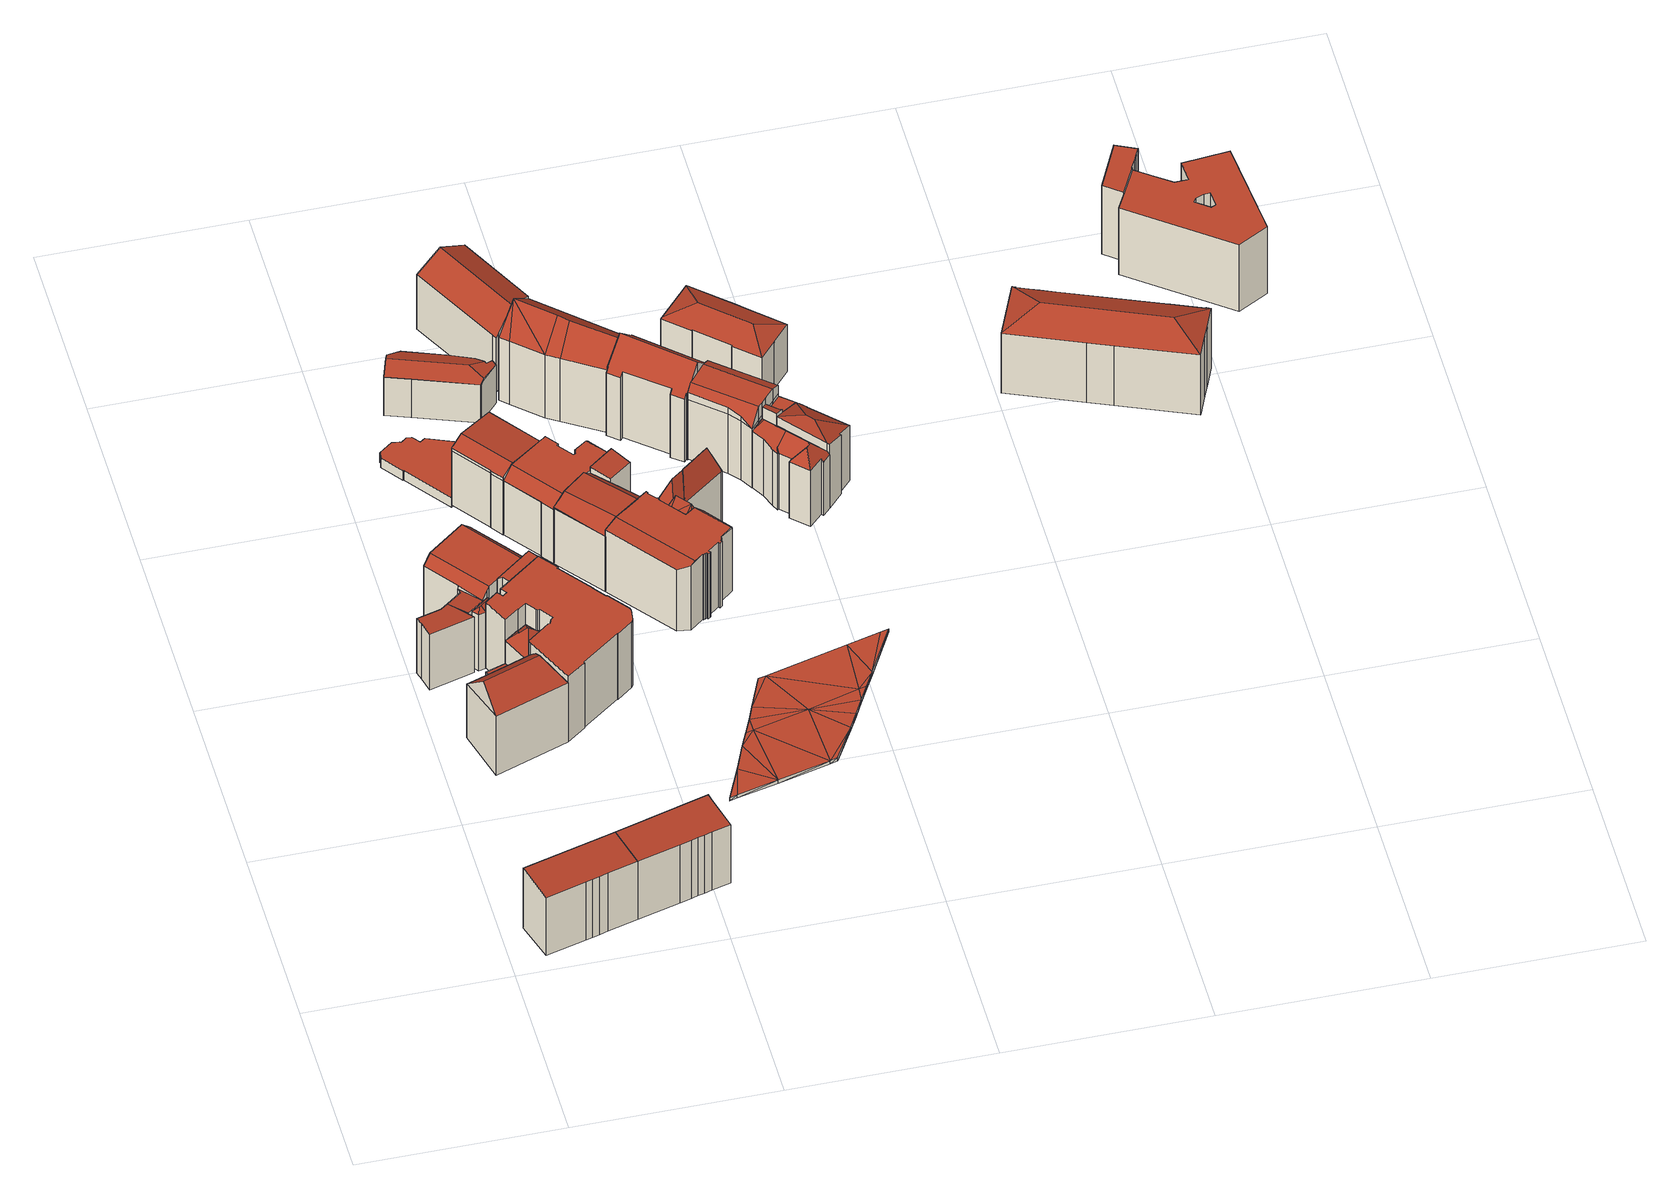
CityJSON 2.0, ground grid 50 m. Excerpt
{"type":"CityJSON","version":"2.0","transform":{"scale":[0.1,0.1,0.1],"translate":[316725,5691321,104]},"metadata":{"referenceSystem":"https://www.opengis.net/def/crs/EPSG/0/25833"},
"CityObjects":{
"building1":{"type":"Building","attributes":{"Dachtyp_tdc":"tdcPolyFlatRoof","Gemeindeschluessel":14713000,"Dachneigung":3.19,"QualitaetDacherkennung":64,"Geometrietyp2DReferenz":"3000","function":"31001_9998","roofType":"2100","measuredHeight":18.9},"geometry":[{"type":"MultiSurface","lod":"2","boundaries":[[[0,1,2,3]],[[1,4,5,2]],[[4,6,7,5]],[[6,8,9,7]],[[8,10,11,9]],[[10,12,13,11]],[[12,14,15,13]],[[14,0,3,15]],[[14,12,10,8,6,4,1,0]],[[3,2,5,7,9,11,13,15]]],"semantics":{"surfaces":[{"type":"WallSurface"},{"type":"RoofSurface"},{"type":"GroundSurface"}],"values":[0,0,0,0,0,0,0,0,1,2]}}]},
"building2":{"type":"Building","attributes":{"Dachtyp_tdc":"tdcFreeFormRoof","Gemeindeschluessel":14713000,"Dachneigung":43.91,"QualitaetDacherkennung":44,"Geometrietyp2DReferenz":"3000","function":"31001_9998","roofType":"5000","measuredHeight":24.34},"geometry":[{"type":"MultiSurface","lod":"2","boundaries":[[[16,17,18,19]],[[17,20,21,18]],[[20,22,23,21]],[[22,24,25,23]],[[24,26,27,25]],[[26,16,19,27]],[[24,28,29]],[[29,28,22,20,17,16,30]],[[26,24,29,30]],[[24,22,28]],[[16,26,30]],[[19,18,21,23,25,27]]],"semantics":{"surfaces":[{"type":"WallSurface"},{"type":"RoofSurface"},{"type":"GroundSurface"}],"values":[0,0,0,0,0,0,1,1,1,0,0,2]}}]},
"building3":{"type":"Building","attributes":{"Dachtyp_tdc":"tdcPolyFlatRoof","Gemeindeschluessel":14713000,"Dachneigung":0,"QualitaetDacherkennung":33,"Geometrietyp2DReferenz":"3000","function":"31001_9998","roofType":"1000","measuredHeight":6.81},"geometry":[{"type":"MultiSurface","lod":"2","boundaries":[[[31,32,33,34]],[[32,35,36,33]],[[35,37,38,36]],[[37,39,40,38]],[[39,31,34,40]],[[39,37,35,32,31]],[[34,33,36,38,40]]],"semantics":{"surfaces":[{"type":"WallSurface"},{"type":"RoofSurface"},{"type":"GroundSurface"}],"values":[0,0,0,0,0,1,2]}}]},
"building4":{"type":"Building","attributes":{"Dachtyp_tdc":"tdcPolyFlatRoof","Gemeindeschluessel":14713000,"Dachneigung":3.08,"QualitaetDacherkennung":61,"Geometrietyp2DReferenz":"3000","function":"31001_9998","roofType":"2100","measuredHeight":18.87},"geometry":[{"type":"MultiSurface","lod":"2","boundaries":[[[41,42,43,44]],[[42,45,46,43]],[[45,47,48,46]],[[47,12,13,48]],[[12,10,11,13]],[[10,49,50,11]],[[49,51,52,50]],[[51,53,54,52]],[[53,55,56,54]],[[55,41,44,56]],[[55,53,51,49,10,12,47,45,42,41]],[[44,43,46,48,13,11,50,52,54,56]]],"semantics":{"surfaces":[{"type":"WallSurface"},{"type":"RoofSurface"},{"type":"GroundSurface"}],"values":[0,0,0,0,0,0,0,0,0,0,1,2]}}]},
"building5":{"type":"Building","attributes":{"Gemeindeschluessel":14713000,"Geometrietyp2DReferenz":"3000","function":"31001_9998","roofType":"9999"},"children":["building5-1","building5-2","building5-3","building5-4","building5-5"]},
"building5-1":{"type":"BuildingPart","attributes":{"Dachtyp_tdc":"tdcPolyFlatRoof","Dachneigung":6.7,"QualitaetDacherkennung":48,"Geometrietyp2DReferenz":"3000","roofType":"2100","measuredHeight":17.85},"parents":["building5"],"geometry":[{"type":"MultiSurface","lod":"2","boundaries":[[[57,58,59,60,61,62]],[[63,58,64]],[[63,65,66,59,58]],[[67,68,61,60]],[[68,69,62,61]],[[69,68,67,70,65,63,71]],[[64,72,71,63]],[[58,57,72,64]],[[70,66,65]],[[67,60,59,66,70]],[[57,62,69,71,72]]],"semantics":{"surfaces":[{"type":"GroundSurface"},{"type":"WallSurface"},{"type":"RoofSurface"},{"type":"ClosureSurface"}],"values":[0,1,1,1,1,2,1,3,1,3,3]}}]},
"building5-2":{"type":"BuildingPart","attributes":{"Dachtyp_tdc":"tdcPolyFlatRoof","Dachneigung":3.13,"QualitaetDacherkennung":71,"Geometrietyp2DReferenz":"3000","roofType":"2100","measuredHeight":17.55},"parents":["building5"],"geometry":[{"type":"MultiSurface","lod":"2","boundaries":[[[73,74,75,76]],[[74,77,78,75]],[[77,79,80,78]],[[79,67,60,80]],[[66,81,82,59]],[[81,73,76,82]],[[81,66,70,67,79,77,74,73]],[[76,75,78,80,60,59,82]],[[59,60,67,70,66]]],"semantics":{"surfaces":[{"type":"WallSurface"},{"type":"RoofSurface"},{"type":"GroundSurface"},{"type":"ClosureSurface"}],"values":[0,0,0,0,0,0,1,2,3]}}]},
"building5-3":{"type":"BuildingPart","attributes":{"Dachtyp_tdc":"tdcPolyFlatRoof","Dachneigung":0,"QualitaetDacherkennung":50,"Geometrietyp2DReferenz":"3000","roofType":"1000","measuredHeight":20.78},"parents":["building5"],"geometry":[{"type":"MultiSurface","lod":"2","boundaries":[[[83,84,85,86,87]],[[84,88,89,85]],[[88,90,91,89]],[[90,92,93,91]],[[92,94,95,96,93]],[[94,92,90,88,84,83,97,98,99]],[[86,85,89,91,93,96,100]],[[99,95,94]],[[87,97,83]],[[86,100,98,97,87]],[[100,96,95,99,98]]],"semantics":{"surfaces":[{"type":"WallSurface"},{"type":"RoofSurface"},{"type":"GroundSurface"},{"type":"ClosureSurface"}],"values":[0,0,0,0,0,1,2,0,0,3,3]}}]},
"building5-4":{"type":"BuildingPart","attributes":{"Dachtyp_tdc":"tdcFreeFormRoof","Dachneigung":42.95,"QualitaetDacherkennung":29,"Geometrietyp2DReferenz":"3000","roofType":"5000","measuredHeight":18.8},"parents":["building5"],"geometry":[{"type":"MultiSurface","lod":"2","boundaries":[[[101,102,103,104]],[[102,105,106,103]],[[105,107,108,106]],[[107,64,58,108]],[[109,64,107]],[[110,109,107,105]],[[111,110,105,102]],[[111,102,101]],[[109,110,111,101,72,64]],[[104,103,106,108,58,57]],[[57,58,64,72]],[[104,57,72,101]]],"semantics":{"surfaces":[{"type":"WallSurface"},{"type":"RoofSurface"},{"type":"GroundSurface"},{"type":"ClosureSurface"}],"values":[0,0,0,0,1,1,1,1,1,2,3,3]}}]},
"building5-5":{"type":"BuildingPart","attributes":{"Dachtyp_tdc":"tdcCutGableRoof","Dachneigung":2.02,"QualitaetDacherkennung":71,"Geometrietyp2DReferenz":"3000","roofType":"9999","measuredHeight":20.89},"parents":["building5"],"geometry":[{"type":"MultiSurface","lod":"2","boundaries":[[[112,101,104]],[[113,114,115,62,69]],[[114,116,117,115]],[[116,118,119,117]],[[118,120,121,119]],[[120,87,86,121]],[[95,122,123,96]],[[122,112,104,123]],[[116,114,113,124,112,122]],[[125,97,87,120,118]],[[122,95,99,125,118,116]],[[104,57,62,115,117,119,121,86,100,96,123]],[[124,71,72,101,112]],[[104,101,72,57]],[[69,71,124,113]],[[69,62,57,72,71]],[[98,97,125]],[[100,86,87,97,98]],[[99,98,125]],[[100,98,99,95,96]]],"semantics":{"surfaces":[{"type":"WallSurface"},{"type":"RoofSurface"},{"type":"GroundSurface"},{"type":"ClosureSurface"}],"values":[0,0,0,0,0,0,0,0,1,1,1,2,0,3,0,3,0,3,0,3]}}]},
"building6":{"type":"Building","attributes":{"Dachtyp_tdc":"tdcFreeFormRoof","Gemeindeschluessel":14713000,"Dachneigung":47.78,"QualitaetDacherkennung":2,"Geometrietyp2DReferenz":"3000","function":"31001_9998","roofType":"5000","measuredHeight":18.26},"geometry":[{"type":"MultiSurface","lod":"2","boundaries":[[[126,127,128,129]],[[127,130,131,128]],[[130,132,133,131]],[[132,134,135,133]],[[134,136,137,135]],[[136,138,139,137]],[[138,140,141,139]],[[140,142,143,141]],[[142,144,145,143]],[[144,146,147,145]],[[146,148,149,147]],[[148,126,129,149]],[[150,148,146]],[[151,152,150,146,144]],[[151,144,142]],[[153,154,152,151,142,140]],[[153,140,138]],[[155,156,157,154,153,138,136]],[[155,136,134]],[[158,156,155,134,132]],[[159,158,132,130]],[[159,130,127]],[[157,156,158,159,127,126]],[[150,152,154,157,126,148]],[[129,128,131,133,135,137,139,141,143,145,147,149]]],"semantics":{"surfaces":[{"type":"WallSurface"},{"type":"RoofSurface"},{"type":"GroundSurface"}],"values":[0,0,0,0,0,0,0,0,0,0,0,0,1,1,1,1,1,1,1,1,1,1,1,1,2]}}]},
"building7":{"type":"Building","attributes":{"Dachtyp_tdc":"tdcPolyFlatRoof","Gemeindeschluessel":14713000,"Dachneigung":0,"QualitaetDacherkennung":36,"Geometrietyp2DReferenz":"3000","function":"31001_9998","roofType":"1000","measuredHeight":20.65},"geometry":[{"type":"MultiSurface","lod":"2","boundaries":[[[160,161,36,162]],[[161,163,164,36]],[[163,165,166,164]],[[165,167,168,166]],[[167,169,170,168]],[[169,171,172,170]],[[171,173,174,172]],[[173,175,176,174]],[[175,177,178,176]],[[177,179,180,178]],[[179,181,182,180]],[[181,183,184,182]],[[183,185,186,184]],[[185,187,188,186]],[[187,189,190,188]],[[189,191,192,190]],[[191,193,194,192]],[[193,195,196,194]],[[195,197,198,196]],[[197,199,200,198]],[[199,201,202,200]],[[201,203,204,202]],[[201,199,197,195,193,191,189,187,185,183,181,179,177,175,173,171,169,167,165,163,161,160,205,206,207,208,209,210,211,212,213,214,215,216,203]],[[204,217,40,38,218,219,220,221,222,223,224,225,226,162,36,164,166,168,170,172,174,176,178,180,182,184,186,188,190,192,194,196,198,200,202]],[[203,216,217,204]],[[216,215,40,217]],[[215,214,38,40]],[[214,213,218,38]],[[213,212,219,218]],[[212,211,220,219]],[[211,210,221,220]],[[210,209,222,221]],[[209,208,223,222]],[[208,207,224,223]],[[207,206,225,224]],[[206,205,226,225]],[[205,160,162,226]]],"semantics":{"surfaces":[{"type":"WallSurface"},{"type":"RoofSurface"},{"type":"GroundSurface"}],"values":[0,0,0,0,0,0,0,0,0,0,0,0,0,0,0,0,0,0,0,0,0,0,1,2,0,0,0,0,0,0,0,0,0,0,0,0,0]}}]},
"building8":{"type":"Building","attributes":{"Dachtyp_tdc":"tdcPolyFlatRoof","Gemeindeschluessel":14713000,"Dachneigung":0,"QualitaetDacherkennung":0,"Geometrietyp2DReferenz":"3000","BezugspunktDach":"2000","function":"31001_9998","measuredHeight":3},"geometry":[{"type":"MultiSurface","lod":"2","boundaries":[[[227,228,229,230,231,232,233,234,235,236,237,238,239,240,241,242,243,244]],[[240,239,245,246]],[[239,238,247,245]],[[237,236,248,249]],[[238,237,249,247]],[[236,235,250,248]],[[235,234,251,250]],[[234,233,252,251]],[[233,232,253,252]],[[232,231,254,253]],[[231,230,255,254]],[[230,229,256,255]],[[229,228,257,256]],[[228,227,258,257]],[[227,244,259,258]],[[244,243,260,259]],[[243,242,261,260]],[[242,241,262,261]],[[241,240,246,262]],[[259,260,261,262,246,245,247,249,248,250,251,252,253,254,255,256,257,258]]],"semantics":{"surfaces":[{"type":"RoofSurface"},{"type":"WallSurface"},{"type":"GroundSurface"}],"values":[0,1,1,1,1,1,1,1,1,1,1,1,1,1,1,1,1,1,1,2]}}]},
"building9":{"type":"Building","attributes":{"Dachtyp_tdc":"tdcFreeFormRoof","Gemeindeschluessel":14713000,"Dachneigung":4.61,"QualitaetDacherkennung":60,"Geometrietyp2DReferenz":"3000","function":"31001_9998","roofType":"5000","measuredHeight":20.04},"geometry":[{"type":"MultiSurface","lod":"2","boundaries":[[[263,264,265,266]],[[264,267,268,265]],[[267,269,270,268]],[[269,271,272,270]],[[271,273,274,272]],[[273,275,276,274]],[[275,277,278,276]],[[277,279,280,278]],[[279,281,282,280]],[[281,283,284,282]],[[283,285,286,284]],[[285,287,288,286]],[[287,263,266,288]],[[289,290,291,292,269,267,293,294]],[[295,296,297,298,299,300,301]],[[293,297,296,294]],[[283,295,301,285]],[[285,301,300,287]],[[287,300,299,263]],[[263,299,298,264]],[[264,298,297,293,267]],[[281,296,295,283]],[[279,294,296,281]],[[277,289,294,279]],[[271,292,291,273]],[[269,292,271]],[[273,291,290,275]],[[275,290,289,277]],[[266,265,268,270,272,274,276,278,280,282,284,286,288]]],"semantics":{"surfaces":[{"type":"WallSurface"},{"type":"RoofSurface"},{"type":"GroundSurface"}],"values":[0,0,0,0,0,0,0,0,0,0,0,0,0,1,1,1,0,0,0,0,0,0,0,0,0,0,0,0,2]}}]},
"building10":{"type":"Building","attributes":{"Dachtyp_tdc":"tdcFreeFormRoof","Gemeindeschluessel":14713000,"Dachneigung":18.29,"QualitaetDacherkennung":68,"Geometrietyp2DReferenz":"3000","function":"31001_9998","roofType":"5000","measuredHeight":13.59},"geometry":[{"type":"MultiSurface","lod":"2","boundaries":[[[302,303,304,305]],[[303,306,307,304]],[[306,308,309,307]],[[308,310,311,309]],[[310,312,313,311]],[[312,314,315,313]],[[314,316,317,315]],[[316,318,319,317]],[[318,320,321,319]],[[320,322,323,321]],[[322,324,325,323]],[[324,302,305,325]],[[326,327,328,329,330,320]],[[331,310,308,332,333,329,328,334]],[[333,335,336,337,338,330,329]],[[320,330,338,322]],[[322,338,337,324]],[[324,337,336,302]],[[302,336,335,303]],[[303,335,333,332,306]],[[312,331,334,314]],[[314,334,328,327,316]],[[306,332,308]],[[310,331,312]],[[318,326,320]],[[316,327,326,318]],[[305,304,307,309,311,313,315,317,319,321,323,325]]],"semantics":{"surfaces":[{"type":"WallSurface"},{"type":"RoofSurface"},{"type":"GroundSurface"}],"values":[0,0,0,0,0,0,0,0,0,0,0,0,1,1,1,0,0,0,0,0,0,0,0,0,0,0,2]}}]},
"building11":{"type":"Building","attributes":{"Dachtyp_tdc":"tdcFreeFormRoof","Gemeindeschluessel":14713000,"Dachneigung":2.33,"QualitaetDacherkennung":53,"Geometrietyp2DReferenz":"3000","function":"31001_9998","roofType":"5000","measuredHeight":19.96},"geometry":[{"type":"MultiSurface","lod":"2","boundaries":[[[339,340,341,342]],[[340,343,344,341]],[[343,345,346,344]],[[345,347,348,346]],[[347,349,350,348]],[[349,351,352,350]],[[351,353,354,352]],[[353,355,356,354]],[[357,358,359,360,361,355,353]],[[362,363,364,365,366]],[[367,368,369,370,371,372,373,374,375,359,358,365,364]],[[376,359,375,277]],[[277,375,374,377]],[[377,374,373,378]],[[378,373,372,379]],[[379,372,371,380]],[[380,371,370,381]],[[381,370,369,339]],[[339,369,368,340]],[[340,368,367,343]],[[343,367,364,363,345]],[[347,362,366,349]],[[349,366,365,358,357,351]],[[345,363,362,347]],[[355,361,382]],[[382,361,360,283]],[[283,360,359,376]],[[351,357,353]],[[356,383,284,384,278,385,386,387,388,389,342,341,344,346,348,350,352,354]],[[355,382,383,356]],[[382,283,284,383]],[[283,376,384,284]],[[376,277,278,384]],[[277,377,385,278]],[[377,378,386,385]],[[378,379,387,386]],[[379,380,388,387]],[[380,381,389,388]],[[381,339,342,389]]],"semantics":{"surfaces":[{"type":"WallSurface"},{"type":"RoofSurface"},{"type":"GroundSurface"}],"values":[0,0,0,0,0,0,0,0,1,1,1,0,0,0,0,0,0,0,0,0,0,0,0,0,0,0,0,0,2,0,0,0,0,0,0,0,0,0,0]}}]},
"building12":{"type":"Building","attributes":{"Gemeindeschluessel":14713000,"Geometrietyp2DReferenz":"3000","function":"31001_9998","roofType":"9999"},"children":["building12-1","building12-2"]},
"building12-1":{"type":"BuildingPart","attributes":{"Dachtyp_tdc":"tdcCutGableRoof","Dachneigung":3.73,"QualitaetDacherkennung":55,"Geometrietyp2DReferenz":"3000","roofType":"9999","measuredHeight":20.41},"parents":["building12"],"geometry":[{"type":"MultiSurface","lod":"2","boundaries":[[[390,391,392,393]],[[391,394,395,392]],[[394,396,397,395]],[[396,398,399,397]],[[398,400,401,399]],[[402,403,404,405,406]],[[394,407,408,409,410]],[[404,408,407,411,405]],[[394,410,396]],[[396,410,409,398]],[[398,409,408,404,403,400]],[[391,406,405,411,407,394]],[[390,402,406,391]],[[393,392,395,397,399,401]],[[393,401,400,390]],[[400,403,402,390]]],"semantics":{"surfaces":[{"type":"WallSurface"},{"type":"RoofSurface"},{"type":"GroundSurface"},{"type":"ClosureSurface"}],"values":[0,0,0,0,0,1,1,1,0,0,0,0,0,2,3,3]}}]},
"building12-2":{"type":"BuildingPart","attributes":{"Dachtyp_tdc":"tdcPolyFlatRoof","Dachneigung":10.73,"QualitaetDacherkennung":66,"Geometrietyp2DReferenz":"3000","roofType":"2100","measuredHeight":20.51},"parents":["building12"],"geometry":[{"type":"MultiSurface","lod":"2","boundaries":[[[412,413,414,401,400,403]],[[413,415,416,414]],[[415,417,402,390,393,416]],[[417,415,413,412]],[[401,414,416,393]],[[403,402,417,412]],[[400,401,393,390]],[[400,390,402,403]]],"semantics":{"surfaces":[{"type":"WallSurface"},{"type":"RoofSurface"},{"type":"GroundSurface"},{"type":"ClosureSurface"}],"values":[0,0,0,1,2,0,3,3]}}]},
"building13":{"type":"Building","attributes":{"Dachtyp_tdc":"tdcFreeFormRoof","Gemeindeschluessel":14713000,"Dachneigung":0.955,"QualitaetDacherkennung":42,"Geometrietyp2DReferenz":"3000","function":"31001_9998","roofType":"5000","measuredHeight":20.53},"geometry":[{"type":"MultiSurface","lod":"2","boundaries":[[[418,419,420,421]],[[419,422,423,420]],[[422,424,425,423]],[[424,426,395,425]],[[424,422,427,428,426]],[[429,430,431,432,433]],[[434,435,436,437,438,439,440,441,442,429,433,443,444,445,446,447,448,449,450,451,452,428,427,419,418,453,454,455,456,457,458]],[[452,426,428]],[[432,443,433]],[[442,430,429]],[[422,419,427]],[[395,392,459,460,461,462,463,464,465,466,467,468,469,470,471,472,473,474,475,476,477,478,479,480,481,482,483,484,485,421,420,423,425]],[[426,452,392,395]],[[452,451,459,392]],[[451,450,460,459]],[[450,449,461,460]],[[449,448,462,461]],[[448,447,463,462]],[[447,446,464,463]],[[446,445,465,464]],[[445,444,466,465]],[[444,443,467,466]],[[443,432,468,467]],[[432,431,469,468]],[[431,430,470,469]],[[430,442,471,470]],[[442,441,472,471]],[[441,440,473,472]],[[440,439,474,473]],[[439,438,475,474]],[[438,437,476,475]],[[437,436,477,476]],[[436,435,478,477]],[[435,434,479,478]],[[434,458,480,479]],[[458,457,481,480]],[[457,456,482,481]],[[456,455,483,482]],[[455,454,484,483]],[[454,453,485,484]],[[453,418,421,485]]],"semantics":{"surfaces":[{"type":"WallSurface"},{"type":"RoofSurface"},{"type":"GroundSurface"}],"values":[0,0,0,0,1,1,1,0,0,0,0,2,0,0,0,0,0,0,0,0,0,0,0,0,0,0,0,0,0,0,0,0,0,0,0,0,0,0,0,0,0]}}]},
"building14":{"type":"Building","attributes":{"Dachtyp_tdc":"tdcGableRoof","Gemeindeschluessel":14713000,"Dachneigung":30.05,"QualitaetDacherkennung":55,"Geometrietyp2DReferenz":"3000","function":"31001_9998","roofType":"3100","measuredHeight":21.24},"geometry":[{"type":"MultiSurface","lod":"2","boundaries":[[[486,487,488,489]],[[487,490,491,488]],[[490,492,493,491]],[[492,494,495,493]],[[494,496,497,495]],[[496,498,499,497]],[[498,500,501,499]],[[500,486,489,501]],[[496,494,492,490]],[[490,487,486,500,498,496]],[[489,488,491,493,495,497,499,501]]],"semantics":{"surfaces":[{"type":"WallSurface"},{"type":"RoofSurface"},{"type":"GroundSurface"}],"values":[0,0,0,0,0,0,0,0,1,1,2]}}]},
"building15":{"type":"Building","attributes":{"Dachtyp_tdc":"tdcFreeFormRoof","Gemeindeschluessel":14713000,"Dachneigung":11.7,"QualitaetDacherkennung":11,"Geometrietyp2DReferenz":"3000","function":"31001_9998","roofType":"5000","measuredHeight":17.22},"geometry":[{"type":"MultiSurface","lod":"2","boundaries":[[[502,503,504,505]],[[503,506,507,504]],[[506,508,509,507]],[[508,502,505,509]],[[510,508,506]],[[511,510,506,503]],[[511,503,502]],[[510,511,502,508]],[[505,504,507,509]]],"semantics":{"surfaces":[{"type":"WallSurface"},{"type":"RoofSurface"},{"type":"GroundSurface"}],"values":[0,0,0,0,1,1,1,1,2]}}]},
"building16":{"type":"Building","attributes":{"name":"Angermühlbrücke","BodenHoehe":107.26,"gemHoehe":0,"BauwerkHoehe":1,"Gemeindeschluessel":"14713000","Geometrietyp2DReferenz":"3000","function":"53001_1800","measuredHeight":1},"geometry":[{"type":"MultiSurface","lod":"2","boundaries":[[[512,513,514]],[[513,512,515]],[[513,515,516]],[[517,518,519]],[[520,521,516]],[[516,515,520]],[[520,515,522]],[[520,522,523]],[[523,522,517]],[[523,517,519]],[[522,524,517]],[[525,512,514]],[[526,527,528]],[[526,528,529]],[[526,529,525]],[[525,529,512]],[[512,529,530]],[[512,530,515]],[[515,530,531]],[[515,531,532]],[[530,533,531]],[[515,532,534]],[[515,534,522]],[[524,522,534]],[[514,513,535]],[[514,535,536]],[[513,516,537]],[[513,537,535]],[[516,521,538]],[[516,538,537]],[[521,520,539]],[[521,539,538]],[[520,523,540]],[[520,540,539]],[[523,519,541]],[[523,541,540]],[[519,518,542]],[[519,542,541]],[[518,517,543]],[[518,543,542]],[[517,524,544]],[[517,544,543]],[[524,534,545]],[[524,545,544]],[[534,532,546]],[[534,546,545]],[[532,531,547]],[[532,547,546]],[[531,533,548]],[[531,548,547]],[[533,530,549]],[[533,549,548]],[[530,529,550]],[[530,550,549]],[[529,528,551]],[[529,551,550]],[[528,527,552]],[[528,552,551]],[[527,526,553]],[[527,553,552]],[[526,525,554]],[[526,554,553]],[[525,514,536]],[[525,536,554]],[[536,535,555]],[[556,555,535]],[[537,556,535]],[[541,542,543]],[[537,538,539]],[[539,556,537]],[[557,556,539]],[[540,557,539]],[[543,557,540]],[[541,543,540]],[[543,544,557]],[[536,555,554]],[[551,552,553]],[[550,551,553]],[[554,550,553]],[[555,550,554]],[[549,550,555]],[[556,549,555]],[[547,549,556]],[[546,547,556]],[[547,548,549]],[[545,546,556]],[[557,545,556]],[[545,557,544]]],"semantics":{"surfaces":[{"type":"RoofSurface"},{"type":"WallSurface"},{"type":"GroundSurface"}],"values":[0,0,0,0,0,0,0,0,0,0,0,0,0,0,0,0,0,0,0,0,0,0,0,0,1,1,1,1,1,1,1,1,1,1,1,1,1,1,1,1,1,1,1,1,1,1,1,1,1,1,1,1,1,1,1,1,1,1,1,1,1,1,1,1,2,2,2,2,2,2,2,2,2,2,2,2,2,2,2,2,2,2,2,2,2,2,2,2]}}]},
"building17":{"type":"Building","attributes":{"Dachtyp_tdc":"tdcFreeFormRoof","Gemeindeschluessel":14713000,"Dachneigung":70.02,"QualitaetDacherkennung":3,"Geometrietyp2DReferenz":"3000","function":"31001_9998","roofType":"5000","measuredHeight":24.41},"geometry":[{"type":"MultiSurface","lod":"2","boundaries":[[[558,559,560,561]],[[559,562,563,560]],[[562,564,565,563]],[[564,566,567,565]],[[566,568,569,567]],[[568,570,571,569]],[[570,572,573,571]],[[572,574,575,573]],[[574,576,577,575]],[[576,578,579,577]],[[578,580,581,579]],[[580,582,583,581]],[[582,584,585,583]],[[584,586,587,585]],[[586,588,589,587]],[[588,590,591,589]],[[590,558,561,591]],[[590,592,558]],[[590,593,592]],[[588,593,590]],[[593,588,594]],[[594,588,586]],[[593,594,586,584]],[[595,596,592,593,584,582]],[[597,598,595,582,580]],[[599,597,580,578]],[[600,601,602,599,578,576]],[[600,576,574]],[[601,600,574,572]],[[602,601,572,570]],[[602,597,599]],[[597,602,570]],[[570,598,597]],[[568,598,570]],[[566,598,568]],[[598,566,564]],[[596,595,598,564,562]],[[562,592,596]],[[559,592,562]],[[592,559,558]],[[561,560,563,565,567,569,571,573,575,577,579,581,583,585,587,589,591]]],"semantics":{"surfaces":[{"type":"WallSurface"},{"type":"RoofSurface"},{"type":"GroundSurface"}],"values":[0,0,0,0,0,0,0,0,0,0,0,0,0,0,0,0,0,1,1,1,1,1,1,1,1,1,1,1,1,1,1,1,1,1,1,1,1,1,1,1,2]}}]},
"building18":{"type":"Building","attributes":{"Dachtyp_tdc":"tdcFreeFormRoof","Gemeindeschluessel":14713000,"Dachneigung":40.53,"QualitaetDacherkennung":36,"Geometrietyp2DReferenz":"3000","function":"31001_9998","roofType":"5000","measuredHeight":25.84},"geometry":[{"type":"MultiSurface","lod":"2","boundaries":[[[603,604,605,606]],[[607,603,606,608]],[[609,610,611,604,603,607]],[[612,611,610]],[[609,607,608]],[[613,614,615,616,617,618,619]],[[610,609,614,613]],[[609,608,615,614]],[[608,606,616,615]],[[606,605,617,616]],[[605,620,618,617]],[[620,612,619,618]],[[612,610,613,619]],[[605,604,611]],[[620,605,611]],[[611,612,620]]],"semantics":{"surfaces":[{"type":"RoofSurface"},{"type":"WallSurface"},{"type":"GroundSurface"}],"values":[0,0,0,1,1,2,1,1,1,1,1,1,1,0,0,0]}}]},
"building19":{"type":"Building","attributes":{"Dachtyp_tdc":"tdcFreeFormRoof","Gemeindeschluessel":14713000,"Dachneigung":43.97,"QualitaetDacherkennung":28,"Geometrietyp2DReferenz":"3000","function":"31001_9998","roofType":"5000","measuredHeight":26.32},"geometry":[{"type":"MultiSurface","lod":"2","boundaries":[[[621,622,623,624]],[[622,625,626,623]],[[625,627,628,626]],[[627,629,630,628]],[[629,631,632,630]],[[631,633,634,632]],[[633,635,615,634]],[[635,636,637,615]],[[636,638,614,637]],[[638,639,640,614]],[[639,641,642,640]],[[641,643,644,642]],[[643,645,646,644]],[[645,647,648,646]],[[647,621,624,648]],[[643,641,639,638,636]],[[636,635,633,631,629,627,625,622,621,647,645,643]],[[624,623,626,628,630,632,634,615,637,614,640,642,644,646,648]]],"semantics":{"surfaces":[{"type":"WallSurface"},{"type":"RoofSurface"},{"type":"GroundSurface"}],"values":[0,0,0,0,0,0,0,0,0,0,0,0,0,0,0,1,1,2]}}]},
"building20":{"type":"Building","attributes":{"Dachtyp_tdc":"tdcFreeFormRoof","Gemeindeschluessel":14713000,"Dachneigung":0.299,"QualitaetDacherkennung":51,"Geometrietyp2DReferenz":"3000","function":"31001_9998","roofType":"5000","measuredHeight":22.79},"geometry":[{"type":"MultiSurface","lod":"2","boundaries":[[[649,650,651,652]],[[650,653,654,651]],[[653,655,656,654]],[[655,657,658,656]],[[657,659,660,658]],[[661,662,663,664]],[[665,666,667,668,669,670]],[[663,667,666,671,672,664]],[[653,664,672,655]],[[655,672,671,657]],[[657,671,666,659]],[[665,670,673]],[[673,670,669,674]],[[674,669,668,675]],[[675,668,667,663,662,649]],[[659,666,665]],[[650,661,664,653]],[[649,662,661,650]],[[660,676,677,678,679,652,651,654,656,658]],[[659,665,676,660]],[[665,673,677,676]],[[673,674,678,677]],[[674,675,679,678]],[[675,649,652,679]]],"semantics":{"surfaces":[{"type":"WallSurface"},{"type":"RoofSurface"},{"type":"GroundSurface"}],"values":[0,0,0,0,0,1,1,1,0,0,0,0,0,0,0,0,0,0,2,0,0,0,0,0]}}]},
"building21":{"type":"Building","attributes":{"Dachtyp_tdc":"tdcPolyFlatRoof","Gemeindeschluessel":14713000,"Dachneigung":16.53,"QualitaetDacherkennung":65,"Geometrietyp2DReferenz":"3000","function":"31001_9998","roofType":"2100","measuredHeight":20.12},"geometry":[{"type":"MultiSurface","lod":"2","boundaries":[[[680,681,682,683]],[[681,684,685,682]],[[684,686,687,685]],[[686,688,689,687]],[[688,680,683,689]],[[688,686,684,681,680]],[[683,682,685,687,689]]],"semantics":{"surfaces":[{"type":"WallSurface"},{"type":"RoofSurface"},{"type":"GroundSurface"}],"values":[0,0,0,0,0,1,2]}}]},
"building22":{"type":"Building","attributes":{"Gemeindeschluessel":14713000,"Geometrietyp2DReferenz":"3000","function":"31001_9998","roofType":"9999"},"children":["building22-1","building22-2","building22-3"]},
"building22-1":{"type":"BuildingPart","attributes":{"Dachtyp_tdc":"tdcPolyFlatRoof","Dachneigung":0,"QualitaetDacherkennung":25,"Geometrietyp2DReferenz":"3000","roofType":"1000","measuredHeight":17.86},"parents":["building22"],"geometry":[{"type":"MultiSurface","lod":"2","boundaries":[[[690,691,692,693]],[[691,694,695,696,692]],[[697,698,699,700]],[[698,690,693,699]],[[698,697,701,694,691,690]],[[693,692,696,702,700,699]],[[701,695,694]],[[700,702,701,697]],[[702,696,695,701]]],"semantics":{"surfaces":[{"type":"WallSurface"},{"type":"RoofSurface"},{"type":"GroundSurface"},{"type":"ClosureSurface"}],"values":[0,0,0,0,1,2,0,3,3]}}]},
"building22-2":{"type":"BuildingPart","attributes":{"Dachtyp_tdc":"tdcFreeFormRoof","Dachneigung":49.38,"QualitaetDacherkennung":18,"Geometrietyp2DReferenz":"3000","roofType":"5000","measuredHeight":21.6},"parents":["building22"],"geometry":[{"type":"MultiSurface","lod":"2","boundaries":[[[703,704,705,706]],[[704,707,708,705]],[[707,709,710,708]],[[709,711,712,710]],[[711,713,714,712]],[[713,715,716,714]],[[715,717,718,716]],[[717,719,720,718]],[[719,721,722,720]],[[721,723,724,722]],[[725,726,727,728]],[[726,703,706,727]],[[729,723,721,730,731,732]],[[721,719,730]],[[719,717,715,713,733,731,730]],[[713,711,733]],[[711,709,734,732,731,733]],[[709,707,735,734]],[[707,704,735]],[[704,703,726,725,729,732,734,735]],[[706,705,708,710,712,714,716,718,720,722,724,736,728,727]],[[736,724,723,729]],[[725,728,736,729]]],"semantics":{"surfaces":[{"type":"WallSurface"},{"type":"RoofSurface"},{"type":"GroundSurface"},{"type":"ClosureSurface"}],"values":[0,0,0,0,0,0,0,0,0,0,0,0,1,1,1,1,1,1,1,1,2,3,3]}}]},
"building22-3":{"type":"BuildingPart","attributes":{"Dachtyp_tdc":"tdcHipRoof","Dachneigung":33.29,"QualitaetDacherkennung":40,"Geometrietyp2DReferenz":"3000","roofType":"3200","measuredHeight":21.12},"parents":["building22"],"geometry":[{"type":"MultiSurface","lod":"2","boundaries":[[[737,738,739,740]],[[738,741,742,739]],[[741,743,744,742]],[[743,745,746,744]],[[745,747,748,746]],[[747,749,725,728,748]],[[750,751,697,700,724,723]],[[695,752,753,696]],[[752,737,740,753]],[[754,749,747,745,743,755]],[[701,751,750,756]],[[743,741,738,737,752,695,701,756,755]],[[750,754,755,756]],[[740,739,742,744,746,748,728,736,724,700,702,696,753]],[[729,725,749,754]],[[729,736,728,725]],[[723,729,754,750]],[[723,724,736,729]],[[701,697,751]],[[701,702,700,697]],[[702,701,695,696]]],"semantics":{"surfaces":[{"type":"WallSurface"},{"type":"RoofSurface"},{"type":"GroundSurface"},{"type":"ClosureSurface"}],"values":[0,0,0,0,0,0,0,0,0,1,1,1,1,2,0,3,0,3,0,3,3]}}]},
"building23":{"type":"Building","attributes":{"Dachtyp_tdc":"tdcHipRoof","Gemeindeschluessel":14713000,"Dachneigung":22.35,"QualitaetDacherkennung":49,"Geometrietyp2DReferenz":"3000","function":"31001_9998","roofType":"3200","measuredHeight":17.2},"geometry":[{"type":"MultiSurface","lod":"2","boundaries":[[[757,758,759,760]],[[758,761,762,759]],[[761,763,764,762]],[[763,765,766,764]],[[765,767,768,766]],[[767,769,770,768]],[[769,771,772,770]],[[771,773,774,772]],[[773,775,776,774]],[[775,777,778,776]],[[777,779,780,778]],[[779,781,782,780]],[[781,783,784,782]],[[783,785,786,784]],[[785,757,760,786]],[[781,779,777,787]],[[765,763,788]],[[777,775,773,771,769,767,765,788,787]],[[763,761,758,757,785,783,781,787,788]],[[760,759,762,764,766,768,770,772,774,776,778,780,782,784,786]]],"semantics":{"surfaces":[{"type":"WallSurface"},{"type":"RoofSurface"},{"type":"GroundSurface"}],"values":[0,0,0,0,0,0,0,0,0,0,0,0,0,0,0,1,1,1,1,2]}}]},
"building24":{"type":"Building","attributes":{"name":"Naturkundemuseum","Dachtyp_tdc":"tdcFreeFormRoof","Gemeindeschluessel":14713000,"Dachneigung":24.1,"QualitaetDacherkennung":73,"Geometrietyp2DReferenz":"3000","function":"31001_3034","roofType":"5000","measuredHeight":22.26},"geometry":[{"type":"MultiSurface","lod":"2","boundaries":[[[789,790,791,792]],[[790,793,794,791]],[[793,795,796,794]],[[795,797,798,796]],[[797,799,800,798]],[[799,801,802,800]],[[801,803,804,802]],[[803,805,806,804]],[[805,807,808,806]],[[807,809,810,808]],[[809,811,812,810]],[[811,813,814,812]],[[813,815,816,814]],[[815,817,818,816]],[[817,819,820,818]],[[819,821,822,820]],[[821,789,792,822]],[[823,824,821,819]],[[825,826,811,809,807]],[[813,826,825,823,819,817,815]],[[807,805,803,801,799,797,795,793,790,789,824,823,825]],[[813,811,826]],[[789,821,824]],[[792,791,794,796,798,800,802,804,806,808,810,812,814,816,818,820,822]]],"semantics":{"surfaces":[{"type":"WallSurface"},{"type":"RoofSurface"},{"type":"GroundSurface"}],"values":[0,0,0,0,0,0,0,0,0,0,0,0,0,0,0,0,0,1,1,1,1,0,0,2]}}]},
"building25":{"type":"Building","attributes":{"Dachtyp_tdc":"tdcPolyFlatRoof","Gemeindeschluessel":14713000,"Dachneigung":0,"QualitaetDacherkennung":55,"Geometrietyp2DReferenz":"3000","function":"31001_9998","roofType":"1000","measuredHeight":21.63},"geometry":[{"type":"MultiSurface","lod":"2","boundaries":[[[827,828,829,830]],[[828,831,832,829]],[[831,833,834,832]],[[833,835,836,834]],[[835,837,838,836]],[[837,839,840,838]],[[839,841,842,840]],[[841,827,830,842]],[[841,839,837,835,833,831,828,827]],[[830,829,832,834,836,838,840,842]]],"semantics":{"surfaces":[{"type":"WallSurface"},{"type":"RoofSurface"},{"type":"GroundSurface"}],"values":[0,0,0,0,0,0,0,0,1,2]}}]},
"building26":{"type":"Building","attributes":{"Gemeindeschluessel":14713000,"Geometrietyp2DReferenz":"3000","function":"31001_9998","roofType":"9999"},"children":["building26-1","building26-2"]},
"building26-1":{"type":"BuildingPart","attributes":{"Dachtyp_tdc":"tdcFreeFormRoof","Dachneigung":49.47,"QualitaetDacherkennung":7,"Geometrietyp2DReferenz":"3000","roofType":"5000","measuredHeight":3.25},"parents":["building26"],"geometry":[{"type":"MultiSurface","lod":"2","boundaries":[[[843,844,845,846]],[[844,847,838,845]],[[847,848,849,838]],[[850,851,852,853]],[[851,843,846,852]],[[854,855,848,847,844,843]],[[843,851,850,856,854]],[[846,845,838,849,857,853,852]],[[857,849,848,855]],[[856,855,854]],[[857,855,856,850,853]]],"semantics":{"surfaces":[{"type":"WallSurface"},{"type":"RoofSurface"},{"type":"GroundSurface"},{"type":"ClosureSurface"}],"values":[0,0,0,0,0,1,1,2,3,0,3]}}]},
"building26-2":{"type":"BuildingPart","attributes":{"Dachtyp_tdc":"tdcPolyFlatRoof","Dachneigung":0,"QualitaetDacherkennung":0,"Geometrietyp2DReferenz":"3000","roofType":"9999","measuredHeight":3.17},"parents":["building26"],"geometry":[{"type":"MultiSurface","lod":"2","boundaries":[[[858,859,860,855,856,861]],[[848,855,860]],[[850,861,856]],[[860,859,862,849,848]],[[859,858,863,862]],[[858,861,850,853,863]],[[853,857,849,862,863]],[[849,857,855,848]],[[857,853,850,856,855]]],"semantics":{"surfaces":[{"type":"RoofSurface"},{"type":"WallSurface"},{"type":"GroundSurface"},{"type":"ClosureSurface"}],"values":[0,1,1,1,1,1,2,3,3]}}]},
"building27":{"type":"Building","attributes":{"Dachtyp_tdc":"tdcPolyFlatRoof","Gemeindeschluessel":14713000,"Dachneigung":0,"QualitaetDacherkennung":34,"Geometrietyp2DReferenz":"3000","function":"31001_9998","roofType":"1000","measuredHeight":21.04},"geometry":[{"type":"MultiSurface","lod":"2","boundaries":[[[864,865,866,867]],[[865,868,869,866]],[[868,870,871,869]],[[870,872,832,871]],[[872,873,829,832]],[[873,874,845,829]],[[874,875,852,845]],[[875,876,877,852]],[[876,878,879,877]],[[880,881,882,883]],[[881,884,885,882]],[[884,886,887,885]],[[886,888,889,887]],[[888,890,891,889]],[[890,880,883,891]],[[878,892,893,879]],[[892,864,867,893]],[[892,878,876,875,874,873,872,870,868,865,864],[880,890,888,886,884,881]],[[867,866,869,871,832,829,845,852,877,879,893],[883,882,885,887,889,891]]],"semantics":{"surfaces":[{"type":"WallSurface"},{"type":"RoofSurface"},{"type":"GroundSurface"}],"values":[0,0,0,0,0,0,0,0,0,0,0,0,0,0,0,0,0,1,2]}}]}
},
"vertices":[
[206,46,222],[190,42,222],[190,42,39],[206,46,39],[174,38,222],[174,38,39],[74,10,222],[74,10,39],[45,109,228],[45,109,39],[274,172,228],[274,172,39],[302,73,222],[302,73,39],[229,53,222],[229,53,39],
[69,735,206],[100,742,209],[100,742,37],[69,735,37],[184,770,211],[184,770,37],[231,791,207],[231,791,37],[287,666,224],[287,666,37],[104,600,224],[104,600,37],[238,774,225],[232,710,281],[89,659,281],
[184,770,107],[144,859,107],[144,859,38],[184,770,38],[193,876,107],[193,876,38],[228,798,107],[228,798,38],[231,791,107],[231,791,38],
[468,119,222],[453,115,222],[453,115,39],[468,119,39],[436,110,222],[436,110,39],[408,102,222],[408,102,39],[506,238,228],[506,238,39],[511,218,227],[511,218,39],[534,137,222],[534,137,39],[487,125,222],[487,125,39],
[166,978,35],[134,954,35],[126,948,35],[89,995,35],[125,1022,35],[122,1037,35],[134,954,214],[134,954,211],[126,948,214],[126,948,210],[89,995,207],[125,1022,207],[122,1037,205],[91,992,207],[166,978,214],[166,978,211],
[25,905,211],[16,943,209],[16,943,35],[25,905,35],[10,965,207],[10,965,35],[70,981,207],[70,981,35],[136,935,211],[136,935,35],
[298,1080,243],[314,1058,243],[314,1058,35],[298,1080,35],[298,1080,214],[312,1056,243],[312,1056,35],[232,995,243],[232,995,35],[220,1011,243],[220,1011,35],[208,1010,243],[208,1010,241],[208,1010,35],[275,1062,243],[274,1061,243],[249,1042,243],[274,1061,35],
[179,988,211],[196,967,211],[196,967,35],[179,988,35],[164,942,211],[164,942,35],[147,938,211],[147,938,35],[151,951,222],[157,954,223],[180,972,223],
[179,988,233],[122,1037,216],[63,1116,216],[63,1116,35],[81,1130,240],[81,1130,35],[171,1197,244],[171,1197,35],[194,1214,215],[194,1214,35],[185,993,240],[185,993,35],[166,978,215],[274,1061,244],
[228,798,178],[193,876,178],[193,876,39],[228,798,39],[230,903,178],[230,903,39],[230,902,178],[230,902,39],[250,916,178],[250,916,39],[269,892,178],[269,892,39],[272,889,178],[272,889,39],[276,890,178],[276,890,39],[300,858,178],[300,858,39],[292,851,178],[292,851,39],[289,841,178],[289,841,39],[284,841,178],[284,841,39],[280,852,191],[277,861,197],[270,859,204],[267,869,200],[259,861,212],[242,863,220],[242,862,221],[244,860,222],[222,867,203],[221,869,203],
[230,903,244],[193,876,244],[230,903,38],[164,942,244],[164,942,38],[196,967,244],[196,967,38],[207,953,244],[207,953,38],[217,961,244],[217,961,38],[206,975,244],[206,975,38],[312,1056,244],[312,1056,38],[314,1058,244],[314,1058,38],[350,1012,244],[350,1012,38],[347,1010,244],[347,1010,38],[410,928,244],[410,928,38],[409,928,244],[409,928,38],[433,896,244],[433,896,38],[435,897,244],[435,897,38],[474,846,244],[474,846,38],[476,840,244],[476,840,38],[472,807,244],[472,807,38],[468,801,244],[468,801,38],[429,771,244],[429,771,38],[428,773,244],[428,773,38],[333,702,244],[333,702,38],[334,700,244],[334,700,38],[230,902,244],[250,916,244],[269,892,244],[272,889,244],[276,890,244],[300,858,244],[292,851,244],[289,841,244],[284,841,244],[228,798,244],[231,791,244],[287,666,244],[287,666,38],[284,841,38],[289,841,38],[292,851,38],[300,858,38],[276,890,38],[272,889,38],[269,892,38],[250,916,38],[230,902,38],
[92,1632,60],[90,1630,60],[130,1577,60],[131,1578,60],[215,1467,60],[330,1554,60],[282,1617,60],[264,1641,60],[202,1667,60],[189,1658,60],[174,1678,60],[162,1679,60],[147,1667,60],[144,1670,60],[129,1671,60],[127,1673,60],[92,1647,60],[94,1645,60],[147,1667,30],[144,1670,30],[162,1679,30],[189,1658,30],[174,1678,30],[202,1667,30],[264,1641,30],[282,1617,30],[330,1554,30],[215,1467,30],[131,1578,30],[130,1577,30],[90,1630,30],[92,1632,30],[94,1645,30],[92,1647,30],[127,1673,30],[129,1671,30],
[284,1376,208],[215,1467,208],[215,1467,38],[284,1376,38],[330,1554,208],[330,1554,38],[379,1489,208],[379,1489,38],[386,1479,208],[386,1479,38],[392,1471,208],[392,1471,38],[407,1451,208],[407,1451,38],[420,1434,208],[420,1434,38],[411,1428,208],[411,1428,38],[332,1367,208],[332,1367,38],[305,1347,208],[305,1347,38],[304,1346,208],[304,1346,38],[283,1375,208],[283,1375,38],[420,1434,209],[407,1451,209],[392,1471,209],[386,1479,209],[321,1547,230],[411,1428,230],[305,1347,218],[332,1367,238],[242,1487,238],[215,1467,218],[284,1376,218],[283,1375,217],[304,1346,217],
[203,1798,121],[144,1819,121],[144,1819,1],[203,1798,1],[166,1880,121],[166,1880,1],[201,1892,121],[201,1892,1],[299,1856,121],[299,1856,1],[358,1826,121],[358,1826,1],[374,1809,121],[374,1809,1],[377,1802,121],[377,1802,1],[393,1810,121],[393,1810,1],[400,1797,121],[400,1797,1],[354,1747,121],[354,1747,1],[350,1743,121],[350,1743,1],[393,1810,124],[377,1802,127],[375,1807,128],[337,1796,137],[362,1756,127],[358,1826,124],[166,1880,129],[159,1861,137],[374,1809,128],[144,1819,122],[203,1798,122],[350,1743,122],[354,1747,123],
[478,1368,208],[480,1377,208],[480,1377,38],[478,1368,38],[479,1380,208],[479,1380,38],[515,1407,208],[515,1407,38],[520,1401,208],[520,1401,38],[557,1353,208],[557,1353,38],[395,1230,208],[395,1230,38],[393,1229,208],[393,1229,38],[371,1258,208],[371,1258,38],[395,1230,210],[416,1246,238],[327,1364,238],[305,1347,209],[372,1259,209],[520,1401,226],[515,1407,226],[511,1404,231],[553,1350,231],[557,1353,225],[479,1380,233],[480,1377,233],[478,1368,233],[473,1365,233],[443,1404,233],[447,1407,233],[427,1434,233],[424,1438,233],[420,1434,233],[327,1364,208],[424,1438,208],[427,1434,208],[447,1407,208],[443,1404,208],[473,1365,208],[372,1259,208],[372,1259,38],[327,1364,38],[424,1438,38],[427,1434,38],[447,1407,38],[443,1404,38],[473,1365,38],
[535,1268,212],[600,1201,212],[600,1201,39],[535,1268,39],[484,1114,212],[484,1114,39],[393,1229,212],[393,1229,39],[395,1230,212],[395,1230,39],[496,1307,212],[496,1307,39],[535,1268,223],[496,1307,225],[478,1293,244],[575,1182,244],[600,1201,219],[519,1140,239],[422,1251,239],[395,1230,218],[393,1229,217],[538,1154,241],
[496,1307,245],[557,1353,245],[557,1353,39],[590,1310,234],[590,1310,39],[535,1268,234],
[677,971,244],[675,974,244],[675,974,39],[677,971,39],[642,947,241],[642,947,39],[609,951,233],[609,951,39],[484,1114,233],[653,956,245],[514,1136,245],[759,1044,242],[761,1046,239],[768,1076,212],[717,1143,212],[695,1127,242],[691,981,244],[719,1004,243],[722,1000,243],[728,1005,243],[725,1009,243],[728,1010,243],[727,1012,243],[730,1016,243],[729,1019,243],[669,1108,243],[652,1130,243],[627,1162,243],[621,1170,243],[623,1171,243],[620,1175,243],[619,1174,243],[601,1195,243],[603,1197,243],[600,1201,243],[681,975,244],[682,973,244],[685,976,244],[688,972,244],[693,975,244],[695,977,244],[603,1197,39],[601,1195,39],[619,1174,39],[620,1175,39],[623,1171,39],[621,1170,39],[627,1162,39],[652,1130,39],[669,1108,39],[717,1143,39],[768,1076,39],[761,1046,39],[729,1019,39],[730,1016,39],[727,1012,39],[728,1010,39],[725,1009,39],[728,1005,39],[722,1000,39],[719,1004,39],[691,981,39],[695,977,39],[693,975,39],[688,972,39],[685,976,39],[682,973,39],[681,975,39],
[393,1810,205],[275,2039,205],[275,2039,34],[393,1810,34],[338,2072,246],[338,2072,34],[402,2105,206],[402,2105,34],[502,1910,206],[502,1910,34],[450,1853,246],[450,1853,34],[407,1805,211],[407,1805,34],[400,1797,205],[400,1797,34],
[652,1130,210],[670,1143,210],[670,1143,40],[652,1130,40],[687,1121,210],[687,1121,40],[669,1108,210],[669,1108,40],[671,1123,212],[668,1127,212],
[700,598,43],[699,632,43],[681,593,43],[836,632,43],[714,670,43],[1004,714,43],[1074,840,43],[1054,835,43],[769,760,43],[750,756,43],[962,668,43],[969,813,43],[981,674,43],[663,554,43],[635,485,43],[596,399,43],[615,404,43],[715,428,43],[844,460,43],[915,553,43],[937,593,43],[863,466,43],[959,633,43],[699,632,33],[681,593,33],[714,670,33],[750,756,33],[769,760,33],[969,813,33],[1054,835,33],[1074,840,33],[1004,714,33],[981,674,33],[959,633,33],[937,593,33],[915,553,33],[863,466,33],[844,460,33],[715,428,33],[615,404,33],[596,399,33],[635,485,33],[663,554,33],[700,598,33],[836,632,33],[962,668,33],
[637,1187,183],[640,1189,183],[640,1189,12],[637,1187,12],[649,1195,183],[649,1195,12],[628,1222,183],[628,1222,12],[715,1288,183],[715,1288,12],[755,1318,183],[755,1318,12],[771,1330,183],[771,1330,12],[791,1294,183],[791,1294,12],[797,1284,183],[797,1284,12],[794,1282,183],[794,1282,12],[690,1202,183],[690,1202,12],[689,1204,183],[689,1204,12],[677,1195,183],[677,1195,12],[717,1143,183],[717,1143,12],[687,1121,183],[687,1121,12],[670,1143,183],[670,1143,12],[645,1176,183],[645,1176,12],[664,1183,234],[691,1147,235],[689,1139,219],[662,1197,214],[665,1193,214],[693,1240,251],[664,1217,253],[696,1239,256],[792,1284,193],[779,1287,222],[763,1291,256],
[561,1763,257],[538,1781,260],[495,1725,199],[525,1706,199],[659,1688,248],[620,1645,199],[697,1730,199],[502,1910,199],[455,1858,260],[407,1805,199],[502,1910,1],[697,1730,1],[620,1645,1],[525,1706,1],[495,1725,1],[428,1786,1],[407,1805,1],[428,1786,199],
[766,1511,199],[738,1534,199],[738,1534,1],[766,1511,1],[744,1542,209],[744,1542,1],[649,1621,209],[649,1621,1],[643,1613,199],[643,1613,1],[615,1636,199],[615,1636,1],[621,1644,209],[621,1644,1],[620,1645,209],[659,1688,265],[659,1688,1],[697,1730,209],[698,1731,209],[698,1731,1],[842,1600,209],[842,1600,1],[808,1559,260],[808,1559,1],[774,1517,209],[774,1517,1],[772,1519,209],[772,1519,1],
[842,1600,191],[977,1485,191],[977,1485,4],[842,1600,4],[959,1465,191],[959,1465,4],[936,1440,191],[936,1440,4],[925,1427,191],[925,1427,4],[915,1417,191],[915,1417,4],[977,1485,219],[842,1600,219],[825,1580,231],[959,1465,231],[893,1391,191],[915,1417,231],[784,1529,231],[774,1517,213],[852,1450,212],[875,1422,205],[925,1427,231],[936,1440,231],[875,1422,191],[852,1450,191],[774,1517,191],[893,1391,4],[875,1422,4],[852,1450,4],[774,1517,4],
[925,1427,218],[936,1440,213],[936,1440,18],[925,1427,18],[960,1419,212],[960,1419,18],[968,1414,212],[968,1414,18],[951,1397,219],[951,1397,18],
[936,1440,185],[977,1485,185],[977,1485,6],[936,1440,6],[1011,1456,185],[1011,1456,184],[1011,1456,6],[968,1414,185],[960,1419,185],[960,1419,6],[968,1414,6],[1010,1455,185],[1010,1455,6],
[1023,1269,182],[991,1237,182],[991,1237,6],[1023,1269,6],[951,1276,182],[951,1276,6],[959,1285,182],[959,1285,6],[934,1309,182],[934,1309,6],[931,1307,182],[931,1307,6],[924,1324,181],[924,1324,6],[911,1358,184],[911,1358,6],[893,1391,182],[893,1391,6],[925,1427,182],[925,1427,6],[951,1397,182],[951,1397,6],[1046,1284,175],[1028,1265,174],[1028,1265,6],[1046,1284,6],[1042,1289,182],[921,1392,212],[957,1336,222],[999,1290,219],[934,1320,191],[999,1286,216],[991,1278,216],[1042,1289,6],
[1018,1454,181],[1033,1440,181],[1033,1440,6],[1018,1454,6],[1031,1437,183],[1031,1437,6],[1112,1360,179],[1112,1360,6],[1080,1326,193],[1080,1326,6],[1083,1323,192],[1083,1323,6],[1046,1284,207],[951,1397,211],[968,1414,203],[1016,1452,183],[1016,1452,6],[1042,1289,209],[1031,1361,217],[1014,1379,217],
[840,1740,183],[839,1738,182],[839,1738,36],[840,1740,36],[780,1792,182],[780,1792,36],[783,1795,183],[783,1795,36],[861,1880,185],[861,1880,36],[864,1877,185],[864,1877,36],[933,1813,185],[933,1813,36],[951,1797,185],[951,1797,36],[963,1786,185],[963,1786,36],[974,1775,185],[974,1775,36],[1052,1704,184],[1052,1704,36],[1010,1657,183],[1010,1657,36],[972,1615,182],[972,1615,36],[914,1668,182],[914,1668,36],[915,1670,183],[915,1670,36],[972,1700,208],[867,1798,208],
[1570,1655,227],[1569,1653,228],[1569,1653,39],[1570,1655,39],[1596,1642,228],[1596,1642,39],[1619,1632,228],[1619,1632,39],[1653,1618,228],[1653,1618,39],[1891,1519,228],[1891,1519,39],[1894,1518,228],[1894,1518,39],[1969,1486,228],[1969,1486,39],[1970,1488,227],[1970,1488,39],[1981,1483,227],[1981,1483,39],[1958,1428,227],[1958,1428,39],[1944,1398,228],[1944,1398,39],[1921,1342,228],[1921,1342,39],[1739,1418,228],[1739,1418,39],[1682,1442,228],[1682,1442,39],[1502,1518,228],[1502,1518,39],[1561,1658,227],[1561,1658,39],[1601,1559,262],[1562,1658,228],[1884,1440,262],[1921,1343,228],
[1909,1939,253],[1910,1938,253],[1910,1938,37],[1909,1939,37],[1872,1866,253],[1872,1866,37],[1830,1900,253],[1830,1900,37],[1887,2019,253],[1887,2019,37],[1937,1995,253],[1937,1995,37],[1929,1978,253],[1929,1978,37],[1921,1962,253],[1921,1962,37],
[1928,1925,62],[1912,1937,39],[1912,1937,37],[1928,1925,37],[1937,1995,38],[1945,2009,39],[1945,2009,37],[1979,1964,39],[1944,1913,39],[1944,1913,37],[1979,1964,37],[1962,1986,70],[1962,1986,69],[1963,1985,69],[1962,1986,37],
[1991,1964,69],[1990,1992,69],[1945,2009,69],[1979,1964,69],[1990,1992,37],[1991,1964,37],
[2138,1944,247],[2161,1687,247],[2161,1687,37],[2138,1944,37],[2086,1646,247],[2086,1646,37],[1851,1827,247],[1851,1827,37],[1872,1866,247],[1910,1938,247],[1912,1937,247],[1944,1913,247],[1992,1877,247],[1992,1877,37],[2026,1878,247],[2026,1878,37],[2047,1823,247],[2027,1815,247],[2027,1815,37],[2047,1823,37],[2020,1805,247],[2020,1805,37],[2054,1779,247],[2054,1779,37],[2065,1784,247],[2065,1784,37],[2062,1824,247],[2062,1824,37],[2022,1933,247],[2022,1933,37]
]}
